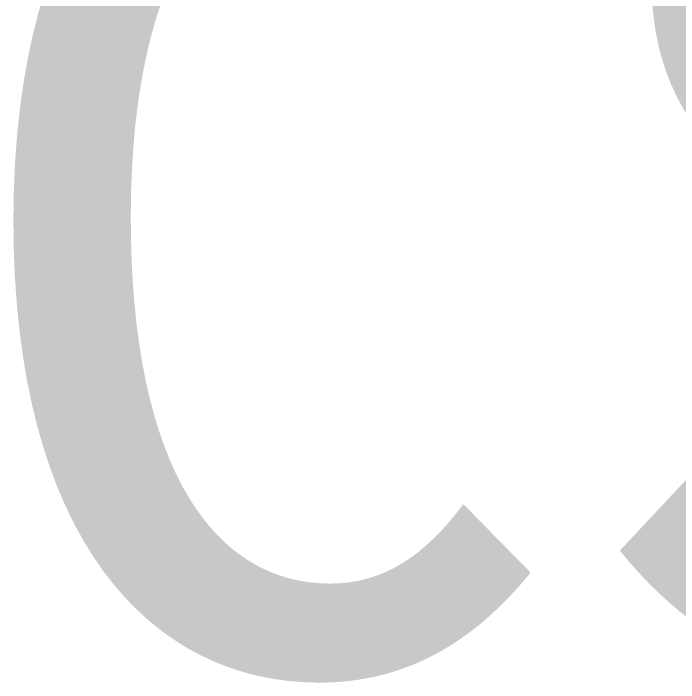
# Model space of a CAD drawing. Header units: millimetres. Extents: x 29 to 1149, y -40 to 354.
# Drawn here: x 296.9 to 362.9, y -20.5 to 46 of the extents above; entities that cross this region are included whole.
import ezdxf
from ezdxf.enums import TextEntityAlignment as Align

# ---------------------------------------------------------------- set-up
doc = ezdxf.new("R2018")
doc.units = ezdxf.units.MM
doc.header["$LTSCALE"] = 1.2
doc.layers.get('0').update_dxf_attribs({"lineweight": 25})
doc.layers.add('제목(ISO)', color=7, linetype='Continuous', lineweight=50)
doc.styles.get("Standard").update_dxf_attribs({"font": ''})
doc.styles.get('Standard').set_extended_font_data('Gulim')

# ---------------------------------------------------------------- blocks, each defined once
blk = doc.blocks.new('제목 블록 ISO')
at = {"layer": '제목(ISO)', "lineweight": 30, "flags": 104}
for tag, p in [('CHECKED_BY', (133.071, 121)), ('ENG_APPROVED_BY', (158.071, 121)), ('AUTHOR', (101.071, 121)), ('CREATION_DATE', (221.071, 121))]:
    blk.add_attdef(tag, text='', height=2.5, dxfattribs=at).set_placement(p, align=Align.BOTTOM_LEFT)
blk.add_attdef('ENG_APPROVAL_DATE', text='', height=2.5, dxfattribs=at).set_placement((196.071, 121), align=Align.BOTTOM_RIGHT)
for tag, p in [('TITLE', (222.571, 115)), ('COMPANY', (137.415, 109.958)), ('REVISION_NUMBER', (242.571, 103.5))]:
    blk.add_attdef(tag, text='', height=3.5, dxfattribs=at).set_placement(p, align=Align.MIDDLE_CENTER)
blk.add_attdef('PART_NUMBER', text='', height=3.5, dxfattribs=at).set_placement((176.071, 105), align=Align.MIDDLE_LEFT)

msp = doc.modelspace()

# ---------------------------------------------------------------- block references
at = {"color": 7}
ref = msp.add_blockref('제목 블록 ISO', (123.9153, -63.4479), dxfattribs=dict(at, xscale=1.215, yscale=1.215, zscale=1.215))
lines = msp.add_mtext('CSCAM', dxfattribs={"layer": '제목(ISO)', "insert": (290.8739, 70.1512), "char_height": 89.15419, "attachment_point": 1})
ref.add_attrib('COMPANY', '', (290.8739, 70.1512), dxfattribs={"flags": 104}).embed_mtext(lines)

doc.saveas('drawing.dxf')
